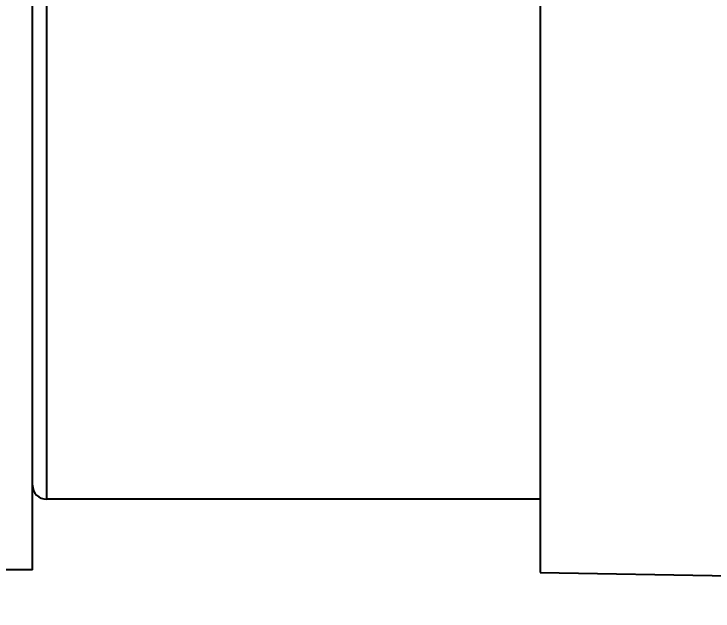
# Model space of a CAD drawing. Header units: millimetres. Extents: x 0 to 420, y 0 to 297.
# Drawn here: x 206.05 to 225.88, y 116.08 to 133.01 of the extents above; entities that cross this region are included whole.
import ezdxf

# ---------------------------------------------------------------- set-up
doc = ezdxf.new("R2010")
doc.units = ezdxf.units.MM
doc.header["$LTSCALE"] = 23.1
doc.layers.get('0').update_dxf_attribs({"linetype": 'CONTINUOUS'})
for name, color, linetype in [('AUSFORMSCHRAEGEN', 7, 'CONTINUOUS'), ('BEZUGSACHSEN', 7, 'CONTINUOUS'), ('RUNDUNGEN', 7, 'CONTINUOUS'), ('ZEICHNUNGSBEMASSUNGEN', 7, 'CONTINUOUS')]:
    doc.layers.add(name, color=color, linetype=linetype)
doc.styles.get("Standard").update_dxf_attribs({"font": 'txt', "width": 0.7})
doc.dimstyles.new('DIMSTYLE_10', dxfattribs={"dimtxt": 3.5, "dimasz": 3.5, "dimexe": 1.5, "dimexo": 0, "dimgap": 0.875, "dimtad": 1, "dimdec": 1, "dimlfac": 0.5, "dimdsep": 46, "dimtxsty": 'STANDARD', "dimblk": '_FILLED', "dimblk1": '_FILLED', "dimblk2": '_FILLED', "dimcen": 0.09, "dimclrt": 5, "dimazin": 2, "dimtp": 0.3, "dimtm": 0.3, "dimtfac": 1, "dimtdec": 4, "dimtofl": 0, "dimtmove": 0, "dimatfit": 3, "dimldrblk": '_FILLED', "dimfxl": 1, "dimtolj": 1, "dimarcsym": 0})

# ---------------------------------------------------------------- blocks, each defined once
blk = doc.blocks.new('_FILLED')
at = {"color": 0, "linetype": 'BYBLOCK'}
blk.add_solid([(0, 0), (-1, 0.125), (-1, -0.125)], dxfattribs=at)
blk = doc.blocks.new('*D12')
at = {"layer": 'ZEICHNUNGSBEMASSUNGEN', "color": 2, "linetype": 'CONTINUOUS'}
for p, q in [((180.425, 120.975), (180.425, 82.599)), ((260.976, 115.788), (260.976, 82.599)), ((180.425, 84.099), (220.7, 84.099)), ((260.976, 84.099), (220.7, 84.099))]:
    blk.add_line(p, q, dxfattribs=at)
at = {"layer": 'ZEICHNUNGSBEMASSUNGEN', "color": 2, "linetype": 'CONTINUOUS', "xscale": 3.5, "yscale": 3.5, "zscale": 3.5, "rotation": 180}
blk.add_blockref('_FILLED', (180.425, 84.099), dxfattribs=at)
at = {"layer": 'ZEICHNUNGSBEMASSUNGEN', "color": 2, "linetype": 'CONTINUOUS', "xscale": 3.5, "yscale": 3.5, "zscale": 3.5}
blk.add_blockref('_FILLED', (260.976, 84.099), dxfattribs=at)
at = {"layer": 'ZEICHNUNGSBEMASSUNGEN', "color": 5, "linetype": 'CONTINUOUS', "insert": (220.7, 88.504), "char_height": 3.5, "width": 42.75, "attachment_point": 2, "line_spacing_factor": 0.9}
blk.add_mtext('\\Q15.0;40,2{\\ftxt.shx;\\W1.000000;\\H3.500000; }[1.583]', dxfattribs=at)

msp = doc.modelspace()

# ---------------------------------------------------------------- linework, layer by layer
at = {"color": 7, "linetype": 'CONTINUOUS'}
for q in [(206.5763, 163.2509), (205.5763, 117.2509)]:
    msp.add_line((206.5763, 117.2509), q, dxfattribs=at)
at = {"layer": 'AUSFORMSCHRAEGEN', "color": 7, "linetype": 'CONTINUOUS'}
for p, q in [((220.9763, 140.2509), (220.9763, 117.1745)), ((220.9763, 117.1746), (250.5832, 116.6578))]:
    msp.add_line(p, q, dxfattribs=at)
at = {"layer": 'BEZUGSACHSEN', "color": 7, "linetype": 'CONTINUOUS'}
msp.add_line((220.9763, 119.2509), (206.9763, 119.2509), dxfattribs=at)
at = {"layer": 'RUNDUNGEN', "color": 9, "linetype": 'CONTINUOUS'}
msp.add_line((206.9763, 137.7071), (206.9763, 119.2509), dxfattribs=at)
at = {"layer": 'RUNDUNGEN', "color": 7, "linetype": 'CONTINUOUS'}
msp.add_arc((206.9763, 119.6509), 0.4, 180, 270, dxfattribs=at)

# ---------------------------------------------------------------- dimensions: what is measured, and where the dimension line sits
at = {"layer": 'ZEICHNUNGSBEMASSUNGEN', "color": 2, "linetype": 'CONTINUOUS'}
dim = msp.add_linear_dim(base=(180.4247, 84.0985), p1=(260.9763, 115.7876), p2=(180.4247, 120.9747), angle=180, dimstyle='DIMSTYLE_10', dxfattribs=at)
dim.commit()
dim.dimension.update_dxf_attribs({"geometry": '*D12', "text_midpoint": (220.7005, 84.0985), "dimtype": 160})

doc.saveas('drawing.dxf')
